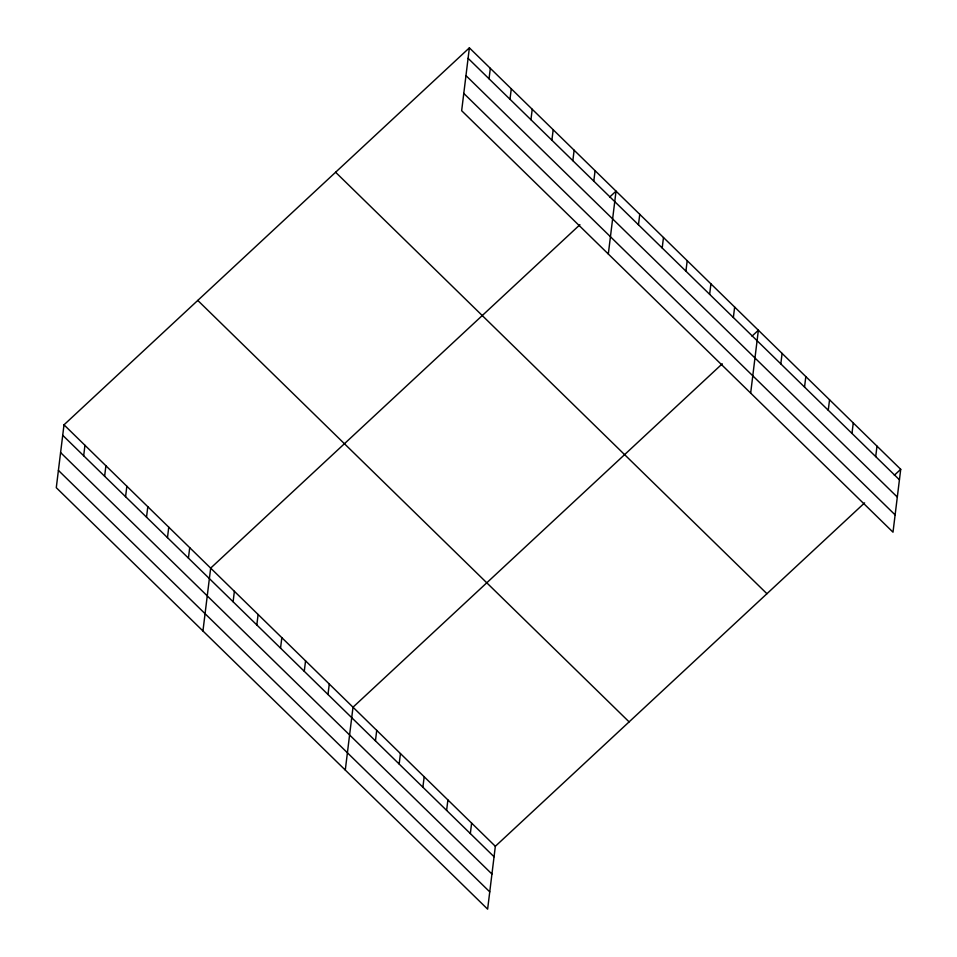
<?xml version="1.0" encoding="UTF-8"?>
<svg xmlns="http://www.w3.org/2000/svg" width="957" height="957" viewBox="0 0 957 957"><rect width="100%" height="100%" fill="white"/><g stroke="black" fill="none" stroke-linecap="round" stroke-linejoin="round"><path stroke-width="1.44" d="M469.373 47.85L461.657 110.713L893.001 532.176L900.716 469.313L469.373 47.85L63.999 424.824L56.284 487.687L487.627 909.15L495.343 846.287L864.614 502.88M83.666 455.759L84.958 445.304M104.624 476.239L105.904 465.772M125.57 496.707L126.85 486.24M146.517 517.175L147.809 506.708M167.475 537.643L168.755 527.187M188.421 558.122L189.713 547.655M202.944 630.986L210.66 568.123L579.93 224.716M233.101 601.774L234.381 591.306M256.823 624.945L258.103 614.49M280.545 648.128L281.837 637.673M304.266 671.312L305.558 660.844M327.988 694.495L329.28 684.028M345.286 770.062L353.001 707.211L722.272 363.804M375.443 740.85L376.723 730.394M399.165 764.033L400.445 753.566M489.039 78.785L490.319 68.318M422.886 787.216L424.178 776.749M509.985 99.253L511.277 88.798M530.944 119.721L532.224 109.265M446.608 810.4L447.9 799.932M551.89 140.201L553.182 129.733M470.342 833.571L471.622 823.116M572.848 160.668L574.128 150.201M593.795 181.136L595.075 170.681M608.317 254L616.033 191.149L609.657 197.07M638.463 224.787L639.755 214.332M662.196 247.971L663.476 237.503M685.918 271.154L687.198 260.687M709.639 294.337L710.919 283.87M733.361 317.509L734.653 307.053M750.659 393.088L758.375 330.225L751.999 336.158M780.816 363.875L782.096 353.408M804.538 387.059L805.818 376.591M828.26 410.23L829.54 399.775M851.981 433.413L853.261 422.958M875.703 456.597L876.995 446.129M894.34 475.234L900.716 469.313M468.093 58.317L899.424 479.78M465.963 75.603L897.307 497.066M463.774 93.415L895.118 514.878M335.596 172.248L766.94 593.711M197.776 300.426L629.12 721.889M63.999 424.824L495.343 846.287M62.719 435.291L494.063 856.754M60.59 452.577L491.934 874.04M58.413 470.401L489.745 891.864"/></g></svg>
